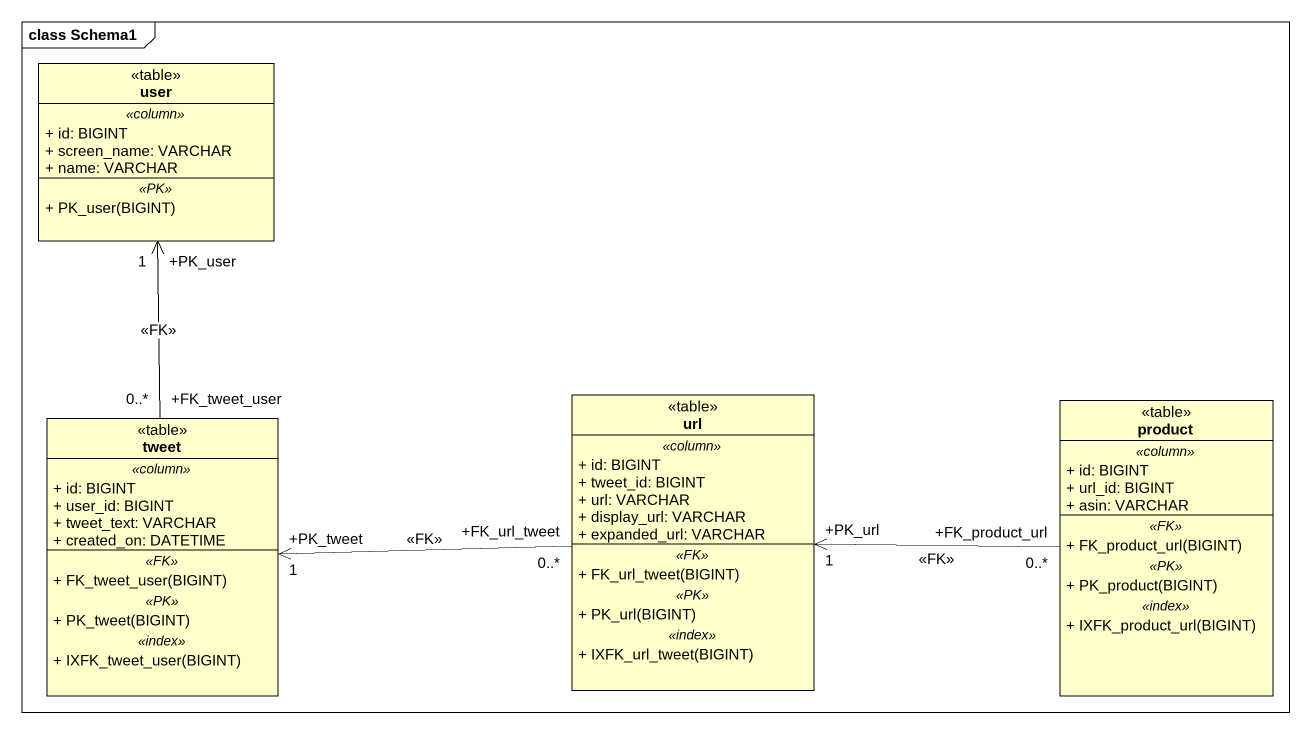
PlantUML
@startuml
mainframe class Schema1
hide circle
hide empty members
skinparam classAttributeIconSize 0
class user <<table>> {
  .. <<column>> ..
  + id: BIGINT
  + screen_name: VARCHAR
  + name: VARCHAR
  .. <<PK>> ..
  + PK_user(BIGINT)
}
class tweet <<table>> {
  .. <<column>> ..
  + id: BIGINT
  + user_id: BIGINT
  + tweet_text: VARCHAR
  + created_on: DATETIME
  .. <<FK>> ..
  + FK_tweet_user(BIGINT)
  .. <<PK>> ..
  + PK_tweet(BIGINT)
  .. <<index>> ..
  + IXFK_tweet_user(BIGINT)
}
class url <<table>> {
  .. <<column>> ..
  + id: BIGINT
  + tweet_id: BIGINT
  + url: VARCHAR
  + display_url: VARCHAR
  + expanded_url: VARCHAR
  .. <<FK>> ..
  + FK_url_tweet(BIGINT)
  .. <<PK>> ..
  + PK_url(BIGINT)
  .. <<index>> ..
  + IXFK_url_tweet(BIGINT)
}
class product <<table>> {
  .. <<column>> ..
  + id: BIGINT
  + url_id: BIGINT
  + asin: VARCHAR
  .. <<FK>> ..
  + FK_product_url(BIGINT)
  .. <<PK>> ..
  + PK_product(BIGINT)
  .. <<index>> ..
  + IXFK_product_url(BIGINT)
}
tweet "+FK_tweet_user\n0..*" -up-> "+PK_user\n1" user : <<FK>>
url "+FK_url_tweet\n0..*" -left-> "+PK_tweet\n1" tweet : <<FK>>
product "+FK_product_url\n0..*" -left-> "+PK_url\n1" url : <<FK>>
@enduml
